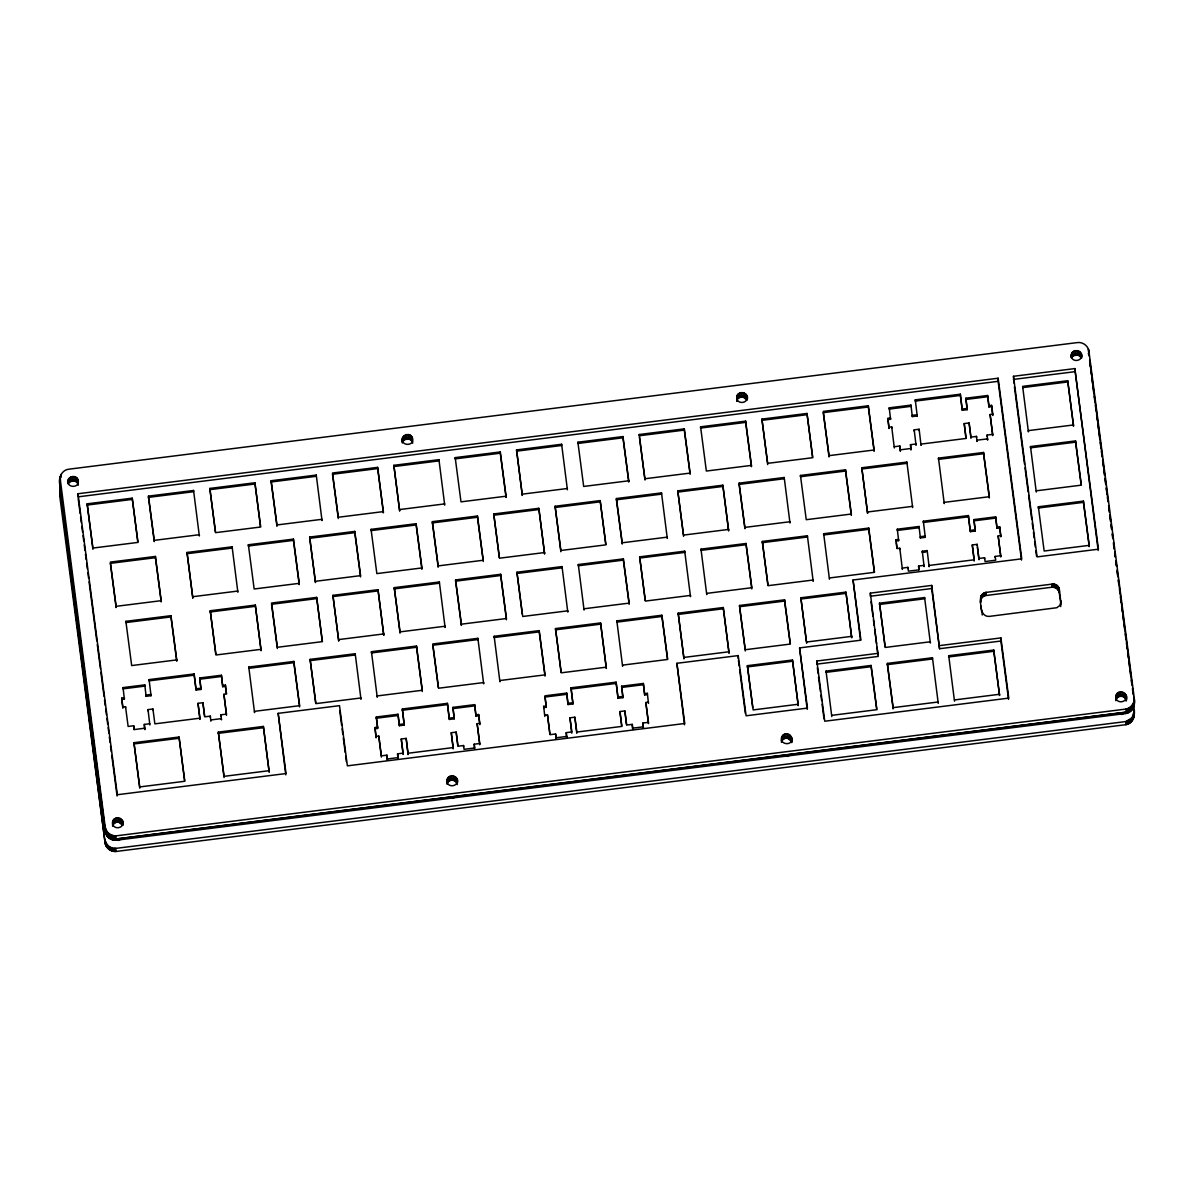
<?xml version="1.0" encoding="UTF-8"?>
<svg xmlns="http://www.w3.org/2000/svg" width="1194" height="1194" viewBox="0 0 1194 1194"><rect width="100%" height="100%" fill="white"/><g stroke="black" fill="none" stroke-linecap="round" stroke-linejoin="round"><path stroke-width="1.5" d="M1133.628 706.594C1135.643 713.355 1134.106 723.236 1125.897 724.683L115.863 851.486C110.684 851.844 105.624 847.8 105.057 842.591L59.775 496.211L60.625 487.615M1134.285 698.58C1135.748 704.953 1132.3 712.922 1125.196 713.564L116.773 840.158C111.355 840.979 105.744 836.845 105.147 831.352L59.879 484.973C58.073 478.391 61.536 469.884 68.894 469.182L1077.316 342.588C1082.749 341.753 1088.346 345.902 1088.943 351.394L1134.225 697.774C1135.001 702.938 1131.136 708.132 1126.046 709.057L115.997 835.86C110.818 836.218 105.773 832.173 105.191 826.964L60.013 477.406M59.775 496.211L60.088 489.122M59.879 484.973L60.193 476.615M61.073 477.525L61.103 474.406M68.028 480.555C66.521 488.033 79.326 488.421 78.282 480.854C77.237 473.451 65.521 476.54 67.998 483.674C68.864 478.152 77.714 478.406 78.252 483.988M68.565 479.048L68.521 483.421C70.715 479.212 77.759 480.481 78.237 485.227M69.521 482.167L69.55 477.794M70.864 481.272L70.909 476.899M72.431 480.824L72.461 476.451M74.043 480.869L74.088 476.496M75.58 481.406L75.625 477.033M76.864 482.376L76.909 478.003M77.789 483.704L77.819 479.331M77.983 493.734L77.968 496.853L998.124 381.334L998.154 378.214L77.983 493.734L117.34 794.726L286.038 773.548L278.172 713.355L339.514 705.654L347.379 765.847L684.759 723.489L676.894 663.297L738.235 655.596L746.101 715.788L807.457 708.087L799.577 647.894L860.934 640.193L853.053 580L1021.751 558.822L998.154 378.214M92.908 549.315L87.147 503.823L132.221 498.167L138.011 542.404L92.923 548.061L87.147 503.823M105.057 842.591L59.894 489.913M105.147 831.352L105.191 826.964M105.191 843.382L105.087 839.472M105.281 832.128L105.326 827.755M105.385 844.173L105.221 840.263M105.49 832.919L105.52 828.546M105.639 844.919L105.415 841.039M105.744 833.666L105.788 829.293M105.968 845.665L105.669 841.8M106.057 834.412L106.102 830.039M106.341 846.367L105.997 842.531M106.445 835.113L106.475 830.74M106.773 847.053L106.37 843.248M106.878 835.8L106.908 831.427M107.266 847.695L106.803 843.919M107.356 836.442L107.4 832.069M107.803 848.292L107.296 844.561M107.893 837.039L107.938 832.666M108.385 848.859L107.833 845.173M108.475 837.606L108.52 833.233M108.997 849.367L108.4 845.725M109.102 838.113L109.147 833.74M109.669 849.829L109.027 846.247M109.773 838.576L109.803 834.203M110.37 850.247L109.699 846.71M110.46 838.994L110.505 834.621M111.102 850.606L110.4 847.128M111.206 839.352L111.236 834.979M111.863 850.904L111.132 847.471M111.952 839.651L111.997 835.278M112.639 821.875L112.609 825.009C113.49 819.472 122.31 819.741 122.863 825.308C125.818 817.159 111.833 814.905 112.579 823.472C113.266 829.979 123.892 828.666 122.892 822.188M112.639 851.143L111.878 847.77M112.729 839.889L112.773 835.516M112.594 826.248L113.176 820.382M113.43 851.322L112.654 848.009M113.534 840.069L113.564 835.696M113.146 824.755L114.131 823.502L114.176 819.114M116.131 606.328L116.116 607.582L110.341 563.344L155.414 557.688L155.429 556.434L110.355 562.09L116.131 606.328L161.205 600.672L155.429 556.434M114.236 851.441L114.266 848.322L113.46 848.188M114.34 840.188L114.37 835.815M115.057 851.501L115.072 848.367L114.266 848.322M115.146 840.248L115.191 835.875M114.131 823.502L115.475 822.591L115.52 818.218M115.863 851.486L115.893 848.367L1125.927 721.549L1132.031 717.803L1134.181 711.072M115.967 840.233L115.997 835.86M116.773 840.158L116.788 838.919L1125.211 712.311C1132.315 711.669 1136.046 703.564 1133.703 697.221M115.475 822.591L117.042 822.144L117.087 817.771M122.43 820.651L122.4 825.024L118.669 822.188L118.699 817.815M120.191 822.741L120.236 818.353M121.713 699.385L121.728 698.132L124.385 697.803L124.37 699.057L121.713 699.385L122.878 708.236M121.475 823.711L121.519 819.338M123.042 687.595L123.042 688.848L144.773 686.117L144.787 684.863L123.042 687.595L124.37 699.057M125.877 621.328L125.877 622.581L170.951 616.925L170.966 615.671L125.877 621.328L131.668 665.565L176.742 659.909L170.966 615.671M125.519 707.893L125.534 706.654L122.878 706.982L121.728 698.132M137.758 541.807L132.221 498.167M125.534 706.654L128.131 726.459L133.683 725.758L134.012 729.549M139.728 788.174L133.952 742.698L179.04 737.026L184.816 781.264L139.743 786.936L133.952 742.698M144.31 724.43L144.787 729.474L144.31 724.43L149.862 723.728M146.116 696.326L146.116 695.072L151.026 694.46L151.026 695.714L146.116 696.326L144.787 684.863M148.474 497.376L148.489 496.122L193.562 490.465L199.338 535.957L199.353 534.703L154.265 540.36L154.265 541.613L148.474 497.376L193.562 491.704L193.562 490.465M148.011 710.863L148.026 709.609L152.936 708.997L154.877 723.848L199.95 718.191L198.01 703.341L202.92 702.714L204.771 716.833L210.323 716.146L210.816 721.191M149.086 679.61L149.086 680.849L194.159 675.192L194.174 673.938L149.086 679.61L151.026 695.714M152.922 710.251L152.936 708.997M176.742 659.909L176.742 661.163L170.951 616.925M184.563 780.682L179.04 737.026M187.025 552.464L192.801 597.955L187.025 552.464L232.114 546.807L237.875 592.299M222.756 685.46L225.412 685.117L225.412 686.371L222.741 686.699L221.427 675.252L199.697 677.968L201.01 689.431L196.1 690.042L194.174 673.938M198.01 703.341L199.935 719.43L199.95 718.191M201.01 689.431L199.697 677.968M202.92 702.714L204.532 716.325M215.368 532.061L209.831 488.421L254.904 482.764L260.695 527.002L215.621 532.658L209.831 488.421M215.771 654.387L210.234 610.746L255.307 605.089L261.083 650.566L255.307 605.089M210.308 717.4L210.323 716.146M224.069 777.592L218.308 732.101L263.381 726.445L269.157 771.936L263.381 726.445M220.935 716.057L220.95 714.803L226.502 714.116L223.92 694.296L226.576 693.968L225.412 685.117M222.741 686.699L221.427 675.252M223.92 694.296L226.487 715.355M232.114 546.807L232.099 548.061L187.025 553.717M248.367 544.762L248.367 546.016L293.44 540.36L293.455 539.106L248.367 544.762L254.158 589L299.231 583.344L293.455 539.106M248.77 667.088L248.77 668.341L293.843 662.685L293.858 661.431L248.77 667.088L254.546 712.579L254.561 711.326L299.634 705.669L293.858 661.431M260.441 526.405L254.904 482.764M271.157 481.973L271.172 480.719L316.261 475.063L322.022 520.554L322.037 519.3L276.963 524.957L276.948 526.211L271.157 481.973L316.246 476.302L316.261 475.063M278.172 713.355L285.769 774.861M299.231 583.344L299.216 584.597L293.44 540.36M309.709 537.061L309.709 538.315L354.782 532.658L354.797 531.405L309.709 537.061L315.485 582.553L309.947 540.166M315.649 703.027L310.112 659.386L355.2 653.73L360.961 699.221L360.976 697.968L315.903 703.624L310.112 659.386M322.186 641.029L316.649 597.388L271.575 603.045L277.366 647.282L322.44 641.626L316.649 597.388M332.917 595.343L338.693 640.835L332.917 595.343L378.005 589.687L383.767 635.163L378.005 589.687M355.2 653.73L355.185 654.984L310.112 660.64M371.065 529.36L371.05 530.614L416.124 524.957L416.139 523.703L371.065 529.36L376.841 573.598L421.915 567.941L416.139 523.703M371.453 651.685L371.453 652.939L416.527 647.282L416.542 646.029L371.453 651.685L377.229 697.177L377.244 695.923L422.318 690.266L416.542 646.029M374.976 727.534L376.11 737.623L374.976 727.534L377.632 727.191L376.289 716.982L398.02 714.266L399.348 725.713L404.259 725.101L402.333 708.997L447.407 703.341L449.347 719.445L454.257 718.818L452.929 707.37L474.66 704.639L475.988 716.101L478.645 715.758L478.66 714.519L476.003 714.848M383.378 511.599L383.364 512.853L377.602 467.361L332.514 473.018L338.305 517.256L383.378 511.599L377.602 467.361M374.961 728.788L377.617 728.444L376.289 716.982M377.617 728.444L377.632 727.191M376.125 736.37L378.782 736.041L381.364 757.1M386.931 755.16L387.408 760.205L386.931 755.16L381.379 755.862L378.782 736.041M393.856 465.317L399.632 510.808L393.856 465.317L438.944 459.66L444.72 505.152M400.035 633.133L394.259 587.642L439.347 581.985L445.108 627.462L445.123 626.223L400.05 631.88L394.259 587.642M397.557 753.817L398.035 758.862L397.557 753.817L403.109 753.13L401.259 738.996L406.169 738.385L408.109 754.489L406.169 738.385M399.348 725.713L398.02 714.266M402.438 438.571C400.945 446.049 413.751 446.422 412.706 438.87C411.243 430.765 399.02 435.422 402.408 442.944C403.273 437.422 412.124 437.676 412.661 443.243M402.96 441.437L402.99 437.064M401.259 738.996L403.094 754.369L403.109 753.13M403.945 440.183L403.99 435.81M404.259 725.101L402.333 708.997M405.288 439.288L405.333 434.914M406.856 438.84L406.885 434.467M408.467 438.885L408.512 434.512M410.005 439.422L410.035 435.049M411.288 440.392L411.333 436.019M412.214 441.72L412.243 437.332M421.915 567.941L421.915 569.195L416.124 524.957M432.392 522.912L432.407 521.659L477.481 516.002L483.257 560.24L438.183 565.896L438.168 567.15L432.392 522.912L477.466 517.256L477.481 516.002M438.944 459.66L438.929 460.899L393.841 466.57M439.347 581.985L439.332 583.224L394.259 588.881M449.347 719.445L447.407 703.341M447.049 779.891L447.034 783.025C447.914 777.488 456.735 777.742 457.287 783.324C460.242 775.175 446.257 772.921 447.019 781.488C447.675 787.995 458.317 786.682 457.317 780.189M447.019 784.264L447.616 778.398M447.571 782.771L448.556 781.503L448.601 777.13M448.556 781.503L449.899 780.607L449.944 776.234M478.66 714.519L479.809 723.355L477.152 723.698L479.749 743.504L474.197 744.205L474.69 747.996L464.063 749.325L463.571 745.534L458.018 746.235L456.168 732.101L451.257 732.728L453.183 748.832M449.899 780.607L451.466 780.16L451.496 775.787M454.257 718.818L452.929 707.37M455.198 457.615L455.183 458.869L500.271 453.198L500.286 451.959L455.198 457.615L460.988 501.853L506.062 496.197L500.286 451.959M457.272 784.577L455.899 781.727L453.078 780.204L453.123 775.831M455.601 581.179L455.601 579.941L500.689 574.284L506.465 618.522L461.391 624.178L461.377 625.432L455.601 581.179L500.674 575.523L500.689 574.284M454.615 780.742L454.66 776.369M455.899 781.727L455.944 777.354M456.168 732.101L457.765 745.713M456.824 783.04L456.854 778.667M463.556 746.787L463.571 745.534M474.197 744.205L474.675 749.25M475.988 716.101L474.66 704.639M477.152 723.698L479.734 744.757L479.749 743.504M477.884 638.327L483.66 683.819L483.66 682.565L438.586 688.222L432.795 643.984L477.884 638.327L477.869 639.581L432.795 645.238L438.332 687.625M479.809 723.355L479.809 724.609L478.645 715.758M499.271 557.613L493.749 513.957L538.822 508.301L544.598 553.792L538.822 508.301M494.152 636.283L494.137 637.536L539.21 631.88L539.225 630.626L494.152 636.283L499.913 681.774L499.928 680.52L545.001 674.864L539.225 630.626M506.062 496.197L506.062 497.45L500.271 453.198M516.554 449.914L522.315 495.406L516.554 449.914L561.628 444.258L567.404 489.749M522.241 614.044L516.942 572.239L562.031 566.583L567.792 612.059L567.807 610.821L522.733 616.477L516.942 572.239M546.315 706.012L543.658 706.355L543.658 707.609L546.3 707.266L544.986 695.818L566.717 693.087L568.046 704.535L572.956 703.923L571.016 687.819L616.104 682.162L618.029 698.266L622.94 697.654L621.626 686.192L643.357 683.461L644.685 694.923L647.342 694.58L647.342 693.341L644.7 693.669M544.822 715.191L547.479 714.863L549.822 734.131M560.867 551.747L555.091 506.256L600.164 500.599L605.955 544.837L560.867 550.494L555.091 506.256M561.016 672.222L555.494 628.581L600.567 622.925L606.343 668.416L600.567 622.925M555.613 733.982L556.106 739.026L555.613 733.982L550.061 734.683L547.479 714.863M561.628 444.258L561.613 445.496L516.539 451.168M562.031 566.583L562.016 567.822L516.942 573.478M566.24 732.638L566.732 737.683L566.24 732.638L571.807 731.952L569.956 717.818L574.866 717.206L576.806 732.056L621.895 726.4L619.94 711.549L624.85 710.923L626.701 725.057L632.253 724.355L632.745 729.4L632.253 724.355M568.046 704.535L566.717 693.087M569.956 717.818L571.792 733.191M572.956 703.923L571.016 687.819M574.866 717.206L576.792 733.31M577.896 442.213L577.881 443.467L622.955 437.795L622.969 436.556L577.896 442.213L583.672 486.451L628.76 480.794L622.969 436.556M578.299 564.538L578.284 565.777L623.358 560.12L623.372 558.882L578.299 564.538L584.06 610.03L584.075 608.776L629.148 603.119L623.372 558.882M605.701 544.24L600.164 500.599M616.417 499.808L616.432 498.555L661.506 492.898L667.282 538.39L667.297 537.136L622.208 542.792L622.208 544.046L616.417 499.808L661.506 494.152L661.506 492.898M618.029 698.266L616.104 682.162M616.835 620.88L616.82 622.134L661.894 616.477L661.909 615.223L616.835 620.88L622.596 666.371M619.94 711.549L621.656 725.997M622.94 697.654L621.626 686.192M624.85 710.923L626.462 724.534M628.76 480.794L628.745 482.048L622.955 437.795M639.238 434.512L639.223 435.765L684.296 430.094L684.311 428.855L639.238 434.512L645.014 480.003L639.462 437.601M645.163 600.478L639.641 556.837L684.714 551.18L690.49 596.657L690.49 595.418L645.417 601.075L639.641 556.837M642.879 723.027L643.372 728.071L642.879 723.027L648.446 722.325L645.85 702.505L648.506 702.176M644.685 694.923L643.357 683.461M645.85 702.505L648.432 723.579L648.446 722.325M683.55 536.345L677.774 490.853L722.848 485.197L728.624 530.688L722.848 485.197M676.894 663.297L684.505 724.803M678.177 613.179L683.953 658.67L678.177 613.179L723.251 607.522L729.027 653.014L723.251 607.522M684.714 551.18L684.699 552.419L639.626 558.076M700.579 426.81L700.565 428.064L745.653 422.392L745.653 421.154L700.579 426.81L706.355 471.048L751.444 465.391L745.653 421.154M700.982 549.136L700.968 550.374L746.041 544.718L746.056 543.479L700.982 549.136L706.744 594.627L706.758 593.373L751.832 587.717L746.056 543.479M736.877 396.587L736.788 401.303C735.773 394.811 746.444 393.498 747.101 400.005C750.071 391.856 736.056 389.602 736.817 398.184C737.489 404.691 748.131 403.378 747.131 396.886M736.832 400.96L737.414 395.08M737.37 399.453L738.37 398.199L738.399 393.826M739.101 484.406L739.116 483.152L784.204 477.496L789.965 522.987L789.98 521.733L744.907 527.39L744.892 528.644L739.101 484.406L784.189 478.749L784.204 477.496M738.37 398.199L739.713 397.303L739.758 392.93M738.205 658.715L738.235 655.596M739.519 605.477L739.504 606.731L784.592 601.075L784.592 599.821L739.519 605.477L745.295 649.715L790.383 644.059L784.592 599.821M739.713 397.303L741.28 396.856L741.31 392.483M746.668 395.348L746.623 399.736L742.892 396.901L742.937 392.527M744.429 397.438L744.459 393.065M745.713 398.408L745.757 394.035M752.683 707.475L747.384 665.685L792.473 660.013L798.234 705.505L792.473 660.013M751.444 465.391L751.429 466.645L745.653 422.392M767.697 464.6L761.921 419.109L806.995 413.452L812.786 457.69L767.697 463.347L761.921 419.109M767.846 585.075L762.324 541.434L807.398 535.763L813.174 581.254L813.189 580.015L768.1 585.672L762.324 541.434M781.443 742.28L782.025 736.414C785.756 730.206 794.607 736.325 791.697 742.578L791.279 736.683M781.995 740.787L782.98 739.519L783.025 735.146M782.98 739.519L784.324 738.623L784.368 734.25M784.324 738.623L785.891 738.176L785.936 733.803M791.249 741.056L787.503 738.22L787.547 733.847M789.04 738.758L789.085 734.385M790.324 739.743L790.368 735.37M800.458 475.451L800.458 476.704L845.531 471.048L845.546 469.794L800.458 475.451L806.249 519.688L851.322 514.032L845.546 469.794M799.577 647.894L807.189 709.4M806.398 641.417L800.861 597.776L845.934 592.12L851.71 637.611L845.934 592.12M812.532 457.093L806.995 413.452M806.637 643.267L800.861 597.776M807.398 535.763L807.383 537.016L762.309 542.673M878.217 653.312L816.875 661.013L816.86 664.133L878.187 656.431L870.351 593.119L931.708 585.418L939.544 648.73L1000.885 641.029L1000.915 637.909L939.574 645.611M823.666 533.733L823.651 534.972L868.739 529.315L868.739 528.061L823.666 533.733L829.442 579.224M826.039 671.103L826.024 672.356L871.098 666.685L871.113 665.446L826.039 671.103L831.8 716.594M829.054 455.645L829.039 456.899L823.248 412.646L868.336 406.99L868.336 405.751L823.263 411.408L829.054 455.645L874.127 449.989L868.336 405.751M851.322 514.032L851.307 515.286L845.531 471.048M853.053 580L860.426 639.671M861.799 467.749L867.575 513.241L861.799 467.749L906.888 462.093L912.649 507.584M870.351 593.119L870.322 596.239L931.678 588.538L931.708 585.418M874.127 449.989L874.112 451.242L868.336 406.99M885.038 646.849L879.5 603.194L924.589 597.537L930.365 643.029L930.365 641.775L885.291 647.447L879.5 603.194M887.903 419.631L887.918 418.378L890.575 418.049L890.56 419.303L887.903 419.631L889.067 428.482L887.918 418.378M889.246 407.841L889.231 409.094L910.962 406.363L910.977 405.109L889.246 407.841L890.56 419.303M887.366 664.655L887.381 663.401L932.454 657.745L938.23 703.221L938.245 701.982L893.157 707.639L893.142 708.893L887.366 664.655L932.439 658.984L932.454 657.745M891.724 428.153L891.724 426.9L889.067 427.228M895.993 539.748L895.978 541.001L898.634 540.658L898.634 539.419L895.993 539.748L897.142 548.583L899.798 548.255L902.38 569.314L902.38 568.075L907.933 567.374L908.44 571.165L919.067 569.837L918.574 566.046L924.126 565.344L924.111 566.598L922.275 551.225L927.186 550.598L929.111 566.702L929.126 565.449L974.214 559.792L972.274 544.942L977.185 544.33L979.005 559.702L977.393 547.345M897.306 529.211L897.291 530.449L919.037 527.733L919.037 526.479L897.306 529.211L898.634 540.658M899.873 446.019L900.366 451.063L899.873 446.019L894.321 446.705M899.783 549.509L899.798 548.255M906.888 462.093L906.873 463.347L861.799 469.003M907.933 568.628L907.933 567.374M910.5 444.675L910.992 449.72L910.5 444.675L916.052 443.989L916.037 445.228L914.201 429.855L919.126 429.243L921.052 445.347L921.067 444.093L966.14 438.437L964.2 423.586L969.11 422.974L970.961 437.094L976.513 436.392L977.005 441.437L977.005 440.183L987.632 438.855L987.617 440.108L987.139 435.064L992.692 434.362L990.11 414.542L992.766 414.214L991.602 405.363L988.945 405.706L988.93 406.945L991.602 406.617L991.602 405.363M912.291 416.572L912.306 415.318L917.216 414.706L917.216 415.96L912.291 416.572L910.977 405.109M914.201 431.109L914.201 429.855M915.276 399.856L915.276 401.094L960.349 395.438L960.364 394.199L915.276 399.856L917.216 415.96M919.111 430.497L919.126 429.243M918.574 566.046L918.887 569.822M920.365 537.942L920.38 536.688L925.29 536.061L925.275 537.315L920.365 537.942L919.037 526.479M922.275 551.225L922.261 552.464L925.544 552.061M923.35 521.211L923.335 522.465L968.424 516.808L968.424 515.554L923.35 521.211L925.275 537.315M924.589 597.537L924.574 598.791L879.485 604.448M927.171 551.852L927.186 550.598M938.484 458.123L938.469 459.377L983.558 453.72L983.558 452.466L938.484 458.123L944.26 503.614L944.26 502.361L989.348 496.704L983.558 452.466M948.723 655.7L948.708 656.954L993.781 651.282L993.796 650.043L948.723 655.7L954.499 701.191M988.945 405.706L987.617 395.498L965.871 398.214L967.2 409.676L962.289 410.288L960.364 394.199M964.2 423.586L965.916 438.034M967.2 409.676L965.871 398.214M969.11 422.974L970.946 438.347M997.02 527.061L999.676 526.733L999.662 527.987L997.005 528.315L995.677 516.853L973.946 519.584L975.259 531.046L970.364 531.658L968.424 515.554M972.274 544.942L974.2 561.046L974.214 559.792M975.259 531.046L973.946 519.584M976.498 437.646L976.513 436.392M977.17 545.583L977.185 544.33M980.498 602.627L981.05 596.075L985.647 592.448L1052.675 584.045L1056.541 585.075L1059.048 588.149L1060.929 602.463L1059.615 605.671L1056.78 607.731L989.289 616.388C979.916 616.955 980.468 603.537 980.587 597.507M980.468 602.134L980.856 596.537M980.677 600.149L981.05 596.075M981.02 599.209L981.274 595.627M981.244 598.761L981.543 595.194M981.513 598.328L981.841 594.791M981.811 597.925L982.155 594.418M982.199 614.985L982.11 611.373M982.14 597.537L982.528 594.06M982.498 597.179L982.901 593.731M982.871 596.851L983.319 593.433M983.289 596.552L983.752 593.164M983.722 596.284L984.199 592.925M984.572 559.001L984.572 557.747L979.02 558.449M984.169 596.06L984.662 592.731M984.647 595.866L985.154 592.567M985.125 595.702L985.647 592.448M987.125 436.303L987.139 435.064M988.93 406.945L987.617 395.498M985.617 595.582L986.154 592.373M990.11 414.542L992.677 435.616L992.692 434.362M992.766 414.214L992.751 415.467L991.602 406.617M995.199 557.673L995.214 556.419L1000.766 555.717L998.169 535.912L1000.826 535.569L999.676 526.733M997.005 528.315L995.677 516.853M998.169 535.912L1000.751 556.971L1000.766 555.717M1000.826 535.569L1000.811 536.822L999.662 527.987M993.796 650.043L999.572 695.52L993.781 651.282M1013.93 383.095L1013.482 376.289L1074.824 368.588L1098.435 549.195L1037.079 556.897L1013.482 376.289M1030.497 446.571L1030.482 447.825L1075.57 442.168L1075.57 440.914L1030.497 446.571L1036.273 492.062M1038.362 506.778L1038.362 508.017L1083.436 502.361L1083.451 501.107L1038.362 506.778L1044.153 551.016L1089.226 545.359L1083.451 501.107M986.125 595.493L1052.138 587.209L1052.153 584.075M1052.138 587.209L1052.675 584.045M1060.884 604.089L1059.033 591.269L1056.511 588.194L1053.153 587.164L1053.183 584.03M1053.66 587.194L1053.69 584.075M1054.153 587.269L1054.183 584.135M1054.66 587.373L1054.69 584.254M1055.153 587.538L1055.168 584.403M1055.615 587.717L1055.645 584.597M1056.078 587.941L1056.108 584.821M1056.511 588.194L1056.541 585.075M1056.929 588.493L1056.959 585.358M1057.317 588.806L1057.347 585.687M1057.675 589.164L1057.705 586.03M1058.018 589.538L1058.048 586.403M1058.317 589.94L1058.347 586.821M1058.585 590.373L1058.615 587.239M1058.824 590.806L1058.854 587.687M1059.033 591.269L1059.048 588.149M1059.317 592.224L1059.227 588.612M1059.391 592.717L1059.421 589.597M1060.705 606.582L1060.914 600.97M1073.496 424.96L1073.481 426.213L1067.705 380.722L1022.631 386.378L1028.407 431.87L1028.407 430.616L1073.496 424.96L1067.705 380.722M1071.287 354.603L1071.257 357.722C1072.137 352.2 1080.973 352.454 1081.525 358.021C1084.48 349.872 1070.481 347.618 1071.242 356.2C1071.914 362.692 1082.555 361.394 1081.555 354.902M1071.839 353.096L1071.809 357.469C1073.69 353.917 1079.391 354.081 1081.048 357.737L1081.092 353.364M1072.794 356.215L1072.839 351.827M1074.137 355.319L1074.182 350.946M1098.167 550.464L1074.824 368.588M1075.704 354.872L1075.734 350.499M1077.316 354.916L1077.361 350.543M1078.854 355.454L1078.883 351.066M1080.137 356.424L1080.182 352.051M1088.346 349.081L1088.913 354.528M1088.809 350.618L1088.898 355.782L1088.615 349.842M1089.226 545.359L1089.212 546.598L1083.436 502.361M1115.853 697.52L1115.838 700.639C1114.778 693.087 1127.584 693.46 1126.091 700.938C1130.434 692.266 1115.509 687.938 1115.853 697.52C1116.524 704.027 1127.166 702.714 1126.166 696.221M1115.897 695.923L1115.868 700.296C1116.748 694.774 1125.569 695.027 1126.121 700.594M1116.42 698.803L1116.45 694.43M1117.405 697.535L1117.45 693.162M1118.748 696.639L1118.793 692.266M1120.315 696.192L1120.345 691.819M1121.927 696.236L1121.972 691.863M1123.464 696.774L1123.509 692.401M1124.748 697.759L1124.793 693.386M1125.196 713.564L1125.211 712.311M1125.673 699.072L1125.703 694.699M1125.897 724.683L1125.927 721.549M1126.002 713.43L1126.046 709.057M1126.703 724.489L1126.733 721.355M1126.793 713.236L1126.837 708.863M1127.464 724.236L1127.494 721.116M1127.569 712.982L1127.599 708.609M1128.226 723.907L1128.255 720.788M1128.315 712.669L1128.36 708.296M1128.942 723.549L1128.972 720.415M1129.046 712.296L1129.076 707.923M1129.643 723.116L1129.658 719.997M1129.733 711.878L1129.778 707.49M1130.285 722.639L1130.315 719.519M1130.39 711.4L1130.434 707.027M1130.897 722.116L1130.927 718.997M1131.002 710.878L1131.046 706.49M1131.479 721.549L1131.494 718.43M1131.569 710.296L1131.613 705.923M1132.002 720.937L1132.031 717.803M1132.091 709.684L1132.136 705.311M1132.479 720.28L1132.494 717.161M1132.569 709.027L1132.613 704.654M1132.897 719.594L1132.927 716.475M1132.987 708.341L1133.031 703.967M1133.255 718.878L1133.285 715.758M1133.36 707.639L1133.39 703.251M1133.554 718.146L1133.584 715.012M1133.658 706.893L1133.688 702.52M1133.807 717.37L1133.822 714.251M1133.897 706.132L1133.942 701.744M1133.987 716.594L1134.106 710.281M1134.076 705.341L1134.225 697.774M791.741 738.205C792.712 746.966 777.891 744.25 782.025 736.414M60.416 478.988L59.894 483.719L105.162 830.099C105.759 835.591 111.37 839.74 116.788 838.919M60.163 481.003L60.401 480.242M60.058 492.241L60.297 491.48M781.458 741.041C782.339 735.504 791.159 735.758 791.712 741.34M402.408 441.69C403.288 436.168 412.139 436.422 412.676 442.004M121.191 839.039L118.296 840.382L115.131 839.8M790.04 755.071L787.144 756.414L783.98 755.832M455.615 797.055L451.093 798.353M1124.464 713.087L1121.569 714.43L1118.405 713.848M69.834 481.585L77.237 480.66M404.662 439.556L410.214 438.855M737.638 397.751L743.19 397.05M1072.466 355.708L1078.839 355.006M1013.452 379.408L1074.794 371.707M87.132 505.077L132.221 499.405M209.816 489.674L254.904 484.003M377.588 468.6L332.514 474.272L338.29 518.509M761.906 420.348L806.995 414.691M1022.616 387.617L1067.69 381.961M965.871 399.468L987.602 396.736M962.304 409.049L967.215 408.423M399.632 509.554L444.72 503.898M522.33 494.152L567.404 488.495M645.014 478.749L690.102 473.093L684.311 428.855M900.366 449.81L910.992 448.466M493.734 515.211L538.807 509.554M555.076 507.51L600.164 501.853M677.759 492.107L722.848 486.451M192.816 596.702L237.89 591.045M315.5 581.299L360.573 575.642L354.797 531.405M544.613 552.538L499.525 558.195L493.749 513.957M728.638 529.435L683.565 535.091L677.774 490.853M867.59 511.987L912.664 506.331M1036.273 490.809L1081.361 485.152L1075.57 440.914M210.219 611.985L255.307 606.328M316.649 598.627L271.56 604.283L277.351 648.536M332.902 596.582L377.991 590.926M973.931 520.838L995.677 518.106M970.364 530.405L975.274 529.793M261.098 649.327L216.01 654.984L210.234 610.746M338.708 639.581L383.781 633.924M829.442 577.971L874.53 572.314L868.739 528.061M555.479 629.835L600.552 624.178M678.162 614.432L723.236 608.776M800.846 599.03L845.934 593.373M199.682 679.222L221.412 676.491M196.114 688.804L201.025 688.177M606.343 667.162L561.27 672.819L555.494 628.581M622.611 665.118L667.7 659.461L661.909 615.223M683.953 657.416L729.041 651.76M806.651 642.014L851.725 636.357M144.802 728.221L134.176 729.564L133.683 725.758M210.816 719.937L221.442 718.609L221.427 719.848L220.95 714.803M133.952 743.937L179.025 738.28M218.293 733.355L263.367 727.698M402.318 710.251L447.407 704.594M571.016 689.072L616.089 683.416M747.369 666.924L792.458 661.267M376.274 718.236L398.02 715.504M452.914 708.624L474.66 705.893M566.717 694.326L544.971 697.057L546.3 707.266M621.611 687.446L643.342 684.714M399.363 724.474L404.273 723.848M449.347 718.191L454.272 717.579M568.06 703.296L572.956 702.669M618.044 697.012L622.955 696.4M269.157 770.682L224.084 776.339L218.308 732.101M408.109 753.235L453.198 747.578L451.257 732.728M798.249 704.251L753.175 709.923L747.384 665.685M387.423 758.951L398.05 757.623M556.106 737.773L566.747 736.444M632.745 728.146L643.387 726.818M831.815 715.34L876.889 709.684L871.113 665.446M954.499 699.938L999.587 694.281M115.982 838.979L1126.017 712.176M115.072 848.367L115.893 848.367M785.891 738.176L787.503 738.22M451.466 780.16L453.078 780.204M117.042 822.144L118.669 822.188M741.28 396.856L742.892 396.901M1080.466 355.17L1081.257 355.364M1088.316 353.454L1088.57 354.215M1089.644 360.051L1102.166 455.854M1102.644 459.541L1104.569 474.287M1105.047 477.973L1105.778 483.495M1106.256 487.182L1108.181 501.928M1108.659 505.599L1109.39 511.136M1109.868 514.823L1110.584 520.345M1111.077 524.032L1111.793 529.554M1112.271 533.24L1113.002 538.778M1113.48 542.449L1114.196 547.986M1114.689 551.673L1115.405 557.195M1115.883 560.881L1116.614 566.404M1117.091 570.09L1117.808 575.612M1118.3 579.299L1132.016 684.326M1132.509 688.013L1133.225 693.535M1089.629 361.304L1090.346 366.827M1090.838 370.513L1091.316 374.2M1091.794 377.886L1092.525 383.408M1093.003 387.095L1093.719 392.617M1094.197 396.304L1094.928 401.841M1095.405 405.527L1096.137 411.049M1096.614 414.736L1097.331 420.258M1097.823 423.945L1098.54 429.467M1099.017 433.153L1099.749 438.691M1100.226 442.377L1100.943 447.899M1101.435 451.586L1102.152 457.108M1102.629 460.794L1103.36 466.317M1103.838 470.003L1104.554 475.54M1105.047 479.212L1105.763 484.749M1106.241 488.436L1106.972 493.958M1107.45 497.644L1107.928 501.331M1108.659 506.853L1109.375 512.39M1109.853 516.062L1110.584 521.599M1111.062 525.285L1111.539 528.972M1112.271 534.494L1112.748 538.181M1113.465 543.703L1114.196 549.225M1114.674 552.912L1115.151 556.598M1115.883 562.135L1116.36 565.822M1117.077 571.344L1117.808 576.866M1118.285 580.553L1118.763 584.239M1119.494 589.761L1119.972 593.448M1120.45 597.134L1121.181 602.657M1121.659 606.343L1122.375 611.88M1122.867 615.567L1123.584 621.089M1124.061 624.775L1124.793 630.298M1125.27 633.984L1125.987 639.506M1126.479 643.193L1127.196 648.73M1127.673 652.417L1128.405 657.939M1128.882 661.625L1129.599 667.147M1130.091 670.834L1130.808 676.356M1131.285 680.043L1132.016 685.58M1132.494 689.251L1133.21 694.789M1133.703 698.475L1134.255 703.759M1133.599 709.714L1134.166 715.012M1075.57 442.168L1081.107 484.555M1014.407 386.781L1024.527 464.182M1025.019 467.869L1028.138 491.824M1028.631 495.51L1031.765 519.465M1032.243 523.151L1032.959 528.688M1033.452 532.375L1034.168 537.897M1034.646 541.583L1035.377 547.121M1035.855 550.807L1036.571 556.329M998.124 381.334L1021.482 560.09M983.558 453.72L989.333 497.958M995.214 556.419L995.706 560.21L985.08 561.538L984.572 557.747M1000.915 637.909L1008.781 698.117L824.755 721.221L816.875 661.013M1000.885 641.029L1008.527 699.415M960.349 395.438L962.289 410.288M980.931 605.88L981.781 612.373M968.424 516.808L970.364 531.658M931.678 588.538L939.544 648.73M891.724 426.9L894.306 447.959M896.201 542.763L896.903 548.076M887.381 663.401L893.157 707.639M868.739 529.315L874.277 571.717M871.038 601.716L872.948 616.313M873.426 619.955L874.142 625.432M874.62 629.074L876.53 643.67M877.008 647.312L877.948 654.611M871.098 666.685L876.65 709.087M817.338 667.789L818.039 673.267M818.517 676.908L820.427 691.505M820.905 695.147L821.621 700.624M822.099 704.281L824.009 718.863M784.592 601.075L790.129 643.462M739.116 483.152L744.907 527.39M746.041 544.718L751.832 588.955M739.743 608.567L745.295 650.969M738.444 660.551L739.161 666.013M739.638 669.67L745.369 713.445M684.296 430.094L690.087 474.346M661.894 616.477L667.446 658.864M647.342 693.341L648.491 703.43M616.432 498.555L622.208 542.792M623.358 560.12L629.148 604.358M539.21 631.88L545.001 676.117M543.658 706.355L544.807 716.445M500.674 575.523L506.45 619.761M477.466 517.256L483.257 561.493M455.601 579.941L461.391 624.178M432.407 521.659L438.183 565.896M416.527 647.282L422.303 691.52M354.782 532.658L360.573 576.896M339.723 710.609L341.618 725.191M342.096 728.847L342.812 734.325M343.29 737.967L345.2 752.563M345.678 756.205L346.394 761.682M271.172 480.719L276.963 524.957M293.843 662.685L299.619 706.923M225.412 686.371L226.338 693.445M194.159 675.192L196.1 690.042M148.489 496.122L154.265 540.36M155.414 557.688L161.205 601.925M148.026 709.609L149.862 724.982M78.207 498.704L80.132 513.48M80.625 517.166L81.341 522.703M81.819 526.405L82.55 531.942M83.028 535.643L83.759 541.181M84.237 544.867L84.968 550.404M85.446 554.106L86.177 559.643M86.655 563.329L87.371 568.881M87.863 572.568L88.58 578.105M89.072 581.806L96.789 640.894M97.281 644.581L100.415 668.595M100.893 672.282L104.027 696.296M104.52 699.982L105.236 705.52M105.729 709.221L106.445 714.758M106.938 718.46L107.654 723.997M108.132 727.683L108.863 733.22M109.341 736.922L110.072 742.459M110.549 746.146L111.281 751.698M111.758 755.384L117.072 796.01"/></g></svg>
